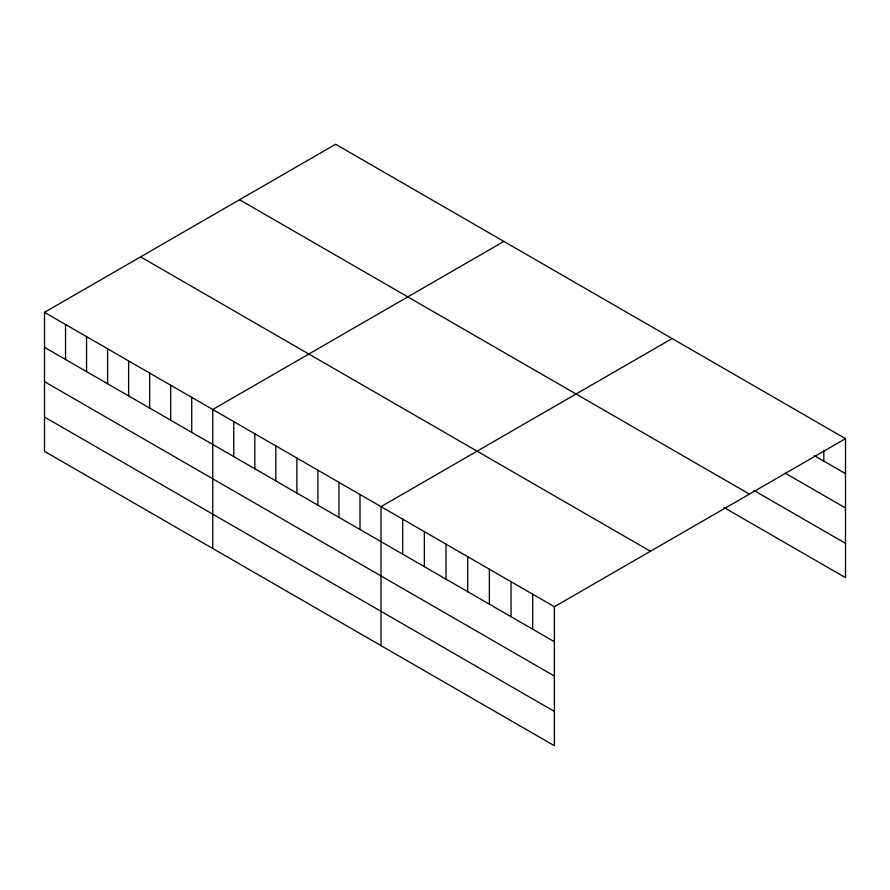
<?xml version="1.0" encoding="UTF-8"?>
<svg xmlns="http://www.w3.org/2000/svg" width="890" height="890" viewBox="0 0 890 890"><rect width="100%" height="100%" fill="white"/><g stroke="black" fill="none" stroke-linecap="round" stroke-linejoin="round"><path stroke-width="1.33" d="M44.5 312.346L554.381 606.724L554.381 745.731L44.5 451.352L44.5 312.346L335.619 144.269L845.5 438.648L845.5 577.654L723.904 507.456M503.885 241.413L212.766 409.489L212.766 548.496M672.139 338.556L381.02 506.632L381.02 645.639M554.381 606.724L845.5 438.648M814.194 455.58L845.5 473.647M785.303 473.213L845.5 507.968M754.008 490.512L845.5 543.334M239.555 199.738L749.436 494.106M140.564 256.876L650.445 551.255M44.5 347.345L554.381 641.723M44.5 381.665L554.381 676.044M44.5 417.032L554.381 711.41M823.828 450.362L823.828 461.131M532.71 594.209L532.71 629.208M511.038 581.704L511.038 616.703M489.367 569.188L489.367 604.188M467.695 556.673L467.695 591.683M446.035 544.168L446.035 579.168M424.363 531.653L424.363 566.663M402.692 519.148L402.692 554.147M359.994 494.495L359.994 529.494M338.957 482.347L338.957 517.346M317.919 470.209L317.919 505.209M296.893 458.061L296.893 493.06M275.856 445.923L275.856 480.923M254.829 433.775L254.829 468.774M233.792 421.637L233.792 456.637M191.728 397.352L191.728 432.351M170.691 385.203L170.691 420.202M149.665 373.066L149.665 408.065M128.627 360.917L128.627 395.916M107.601 348.769L107.601 383.779M86.564 336.631L86.564 371.631M65.537 324.483L65.537 359.493"/></g></svg>
